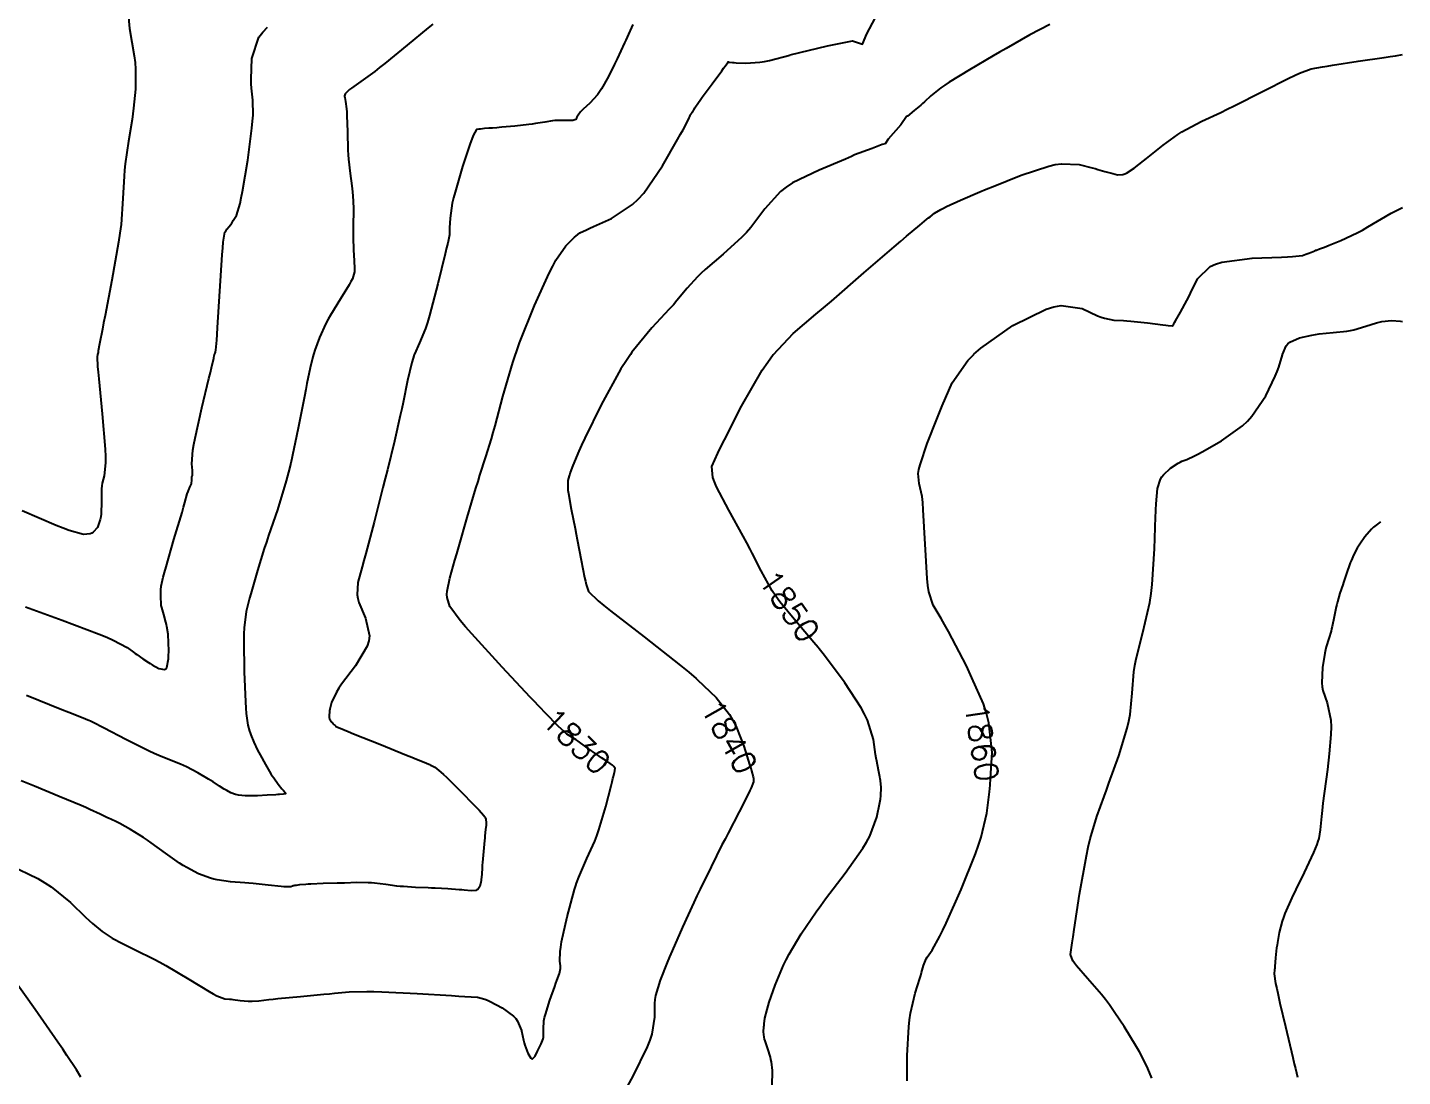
# Model space of a CAD drawing. Header units: metres. Extents: x 837477 to 838477, y 1189014 to 1191014.
# Drawn here: x 838249.4 to 838476.5, y 1189880.8 to 1190054 of the extents above; entities that cross this region are included whole.
import ezdxf

# ---------------------------------------------------------------- set-up
doc = ezdxf.new("R2010")
doc.units = ezdxf.units.M
doc.header["$LTSCALE"] = 0.3
doc.layers.add('COTAS 10', color=1, linetype='Continuous')
doc.styles.get("Standard").update_dxf_attribs({"font": 'simplex.shx'})

msp = doc.modelspace()

# ---------------------------------------------------------------- linework, layer by layer
at = {"layer": 'COTAS 10'}
for points, elevation in [([(838265.829, 1190058.137), (838266.189, 1190053.784), (838267.005, 1190049.288), (838267.138, 1190048.176), (838267.23, 1190047.12), (838267.226, 1190043.784), (838266.884, 1190040.664), (838266.762, 1190039.744), (838266.629, 1190038.801), (838266.051, 1190035.193), (838265.514, 1190031.452), (838265.406, 1190030.424), (838265.315, 1190029.4), (838265.137, 1190025.731), (838264.819, 1190021.448), (838264.641, 1190020.037), (838264.424, 1190018.527), (838263.316, 1190012.262), (838262.173, 1190006.446), (838261.934, 1190005.22), (838261.729, 1190004.161), (838261.271, 1190001.724), (838261.065, 1190000.578), (838261.02, 1190000.334), (838260.979, 1190000.12), (838260.954, 1190000), (838260.873, 1189999.611), (838260.953, 1189997.983), (838261.029, 1189997.065), (838261.129, 1189995.944), (838261.686, 1189990.208), (838262.173, 1189984.341), (838262.229, 1189983.138), (838262.25, 1189982.117), (838262.042, 1189979.952), (838261.709, 1189978.711), (838261.651, 1189978.274), (838261.609, 1189977.795), (838261.583, 1189975.727), (838261.529, 1189973.649), (838261.469, 1189973.164), (838261.39, 1189972.718), (838260.941, 1189971.433), (838260.23, 1189970.625), (838259.985, 1189970.479), (838259.719, 1189970.367), (838258.588, 1189970.245), (838256.268, 1189970.904), (838255.254, 1189971.285), (838254.078, 1189971.752), (838248.485, 1189974.157)], 1790), ([(838246.477, 1189915.665), (838251.097, 1189913.423), (838252.216, 1189912.761), (838253.266, 1189912.08), (838256.477, 1189909.469), (838258.956, 1189907.075), (838259.544, 1189906.531), (838260.089, 1189906.039), (838261.698, 1189904.69), (838263.343, 1189903.615), (838263.909, 1189903.295), (838264.524, 1189902.966), (838267.146, 1189901.698), (838270.292, 1189900.138), (838271.237, 1189899.625), (838272.214, 1189899.076), (838276.012, 1189896.801), (838279.361, 1189894.783), (838280.055, 1189894.396), (838280.649, 1189894.085), (838281.952, 1189893.582), (838282.737, 1189893.531), (838283.004, 1189893.504), (838283.293, 1189893.472), (838284.514, 1189893.308), (838285.809, 1189893.18), (838286.145, 1189893.169), (838286.47, 1189893.169), (838287.563, 1189893.262), (838289.242, 1189893.471), (838289.937, 1189893.546), (838290.732, 1189893.627), (838294.437, 1189893.981), (838298.327, 1189894.34), (838299.238, 1189894.424), (838300.078, 1189894.502), (838302.516, 1189894.73), (838305.437, 1189894.8), (838306.582, 1189894.779), (838307.873, 1189894.739), (838313.749, 1189894.449), (838319.431, 1189894.106), (838320.599, 1189894.034), (838321.592, 1189893.972), (838323.714, 1189893.83), (838324.936, 1189893.514), (838325.36, 1189893.342), (838325.823, 1189893.133), (838327.805, 1189892.076), (838329.646, 1189890.71), (838330.02, 1189890.307), (838330.333, 1189889.894), (838330.967, 1189888.328), (838330.973, 1189888.313), (838331.285, 1189886.739), (838331.392, 1189886.331), (838331.508, 1189885.934), (838332, 1189884.599), (838332.521, 1189883.758), (838332.655, 1189883.673), (838332.784, 1189883.651), (838333.213, 1189884.107), (838333.613, 1189884.953), (838333.724, 1189885.177), (838333.836, 1189885.398), (838334.239, 1189886.16), (838334.54, 1189886.973), (838334.587, 1189887.226), (838334.617, 1189887.49), (838334.595, 1189888.546), (838334.682, 1189889.973), (838334.781, 1189890.472), (838334.912, 1189891.015), (838335.659, 1189893.353), (838336.483, 1189895.633), (838336.663, 1189896.14), (838336.822, 1189896.594), (838337.223, 1189897.784), (838337.394, 1189898.608), (838337.408, 1189898.83), (838337.407, 1189899.049), (838337.285, 1189899.82), (838337.341, 1189901.398), (838337.452, 1189902.126), (838337.605, 1189902.981), (838338.504, 1189907.12), (838339.715, 1189911.613), (838339.937, 1189912.297), (838340.064, 1189912.691), (838340.419, 1189913.697), (838341.75, 1189916.729), (838343.064, 1189919.608), (838343.408, 1189920.518), (838343.743, 1189921.476), (838344.881, 1189925.342), (838345.765, 1189928.754), (838345.939, 1189929.426), (838346.083, 1189929.98), (838346.171, 1189930.313), (838346.35, 1189930.995), (838346.402, 1189931.243), (838346.411, 1189931.312), (838346.418, 1189931.383), (838346.422, 1189931.641), (838346.236, 1189931.961), (838346.123, 1189932.071), (838345.984, 1189932.189), (838345.26, 1189932.689), (838344.187, 1189933.392), (838343.828, 1189933.637), (838343.442, 1189933.904), (838341.826, 1189935.053), (838340.308, 1189936.129), (838339.984, 1189936.35), (838339.702, 1189936.538), (838339.033, 1189936.94), (838338.487, 1189937.305), (838338.283, 1189937.47), (838338.057, 1189937.663), (838337.047, 1189938.588), (838334.921, 1189940.758), (838333.991, 1189941.736), (838332.913, 1189942.876), (838332.411, 1189943.414), (838327.784, 1189948.354), (838322.745, 1189953.868), (838321.723, 1189955.031), (838320.864, 1189956.036), (838319.11, 1189958.354), (838318.686, 1189959.857), (838318.665, 1189960.349), (838318.686, 1189960.874), (838319.11, 1189963.043), (838319.98, 1189966.027), (838320.282, 1189967.065), (838320.61, 1189968.195), (838322.016, 1189973.043), (838323.446, 1189977.894), (838323.789, 1189979.026), (838324.11, 1189980.066), (838325.076, 1189983.06), (838326.005, 1189986.051), (838326.302, 1189987.089), (838326.616, 1189988.219), (838327.892, 1189993.06), (838329.537, 1189998.667), (838329.988, 1190000), (838330.083, 1190000.28), (838330.669, 1190001.92), (838333.111, 1190008.061), (838335.545, 1190013.411), (838336.125, 1190014.552), (838336.665, 1190015.545), (838338.278, 1190017.902), (838339.459, 1190019.078), (838339.727, 1190019.327), (838339.969, 1190019.543), (838340.629, 1190020.045), (838341.729, 1190020.585), (838342.249, 1190020.824), (838342.861, 1190021.103), (838345.849, 1190022.435), (838349.33, 1190024.737), (838350.253, 1190025.627), (838351.159, 1190026.627), (838354.284, 1190031.152), (838356.756, 1190035.48), (838357.251, 1190036.356), (838357.662, 1190037.091), (838358.462, 1190038.582), (838358.681, 1190039.067), (838358.727, 1190039.168), (838358.765, 1190039.255), (838358.85, 1190039.452), (838358.901, 1190039.56), (838358.918, 1190039.59), (838358.936, 1190039.622), (838359.013, 1190039.74), (838359.086, 1190039.845), (838359.116, 1190039.89), (838359.152, 1190039.947), (838359.182, 1190039.99), (838359.192, 1190040.003), (838359.203, 1190040.015), (838359.252, 1190040.063), (838359.34, 1190040.192), (838359.376, 1190040.255), (838359.418, 1190040.331), (838359.612, 1190040.704), (838360.186, 1190041.589), (838360.467, 1190041.986), (838360.801, 1190042.45), (838362.45, 1190044.676), (838364.06, 1190046.835), (838364.37, 1190047.257), (838364.62, 1190047.602), (838365.036, 1190048.212), (838365.096, 1190048.289), (838365.123, 1190048.297), (838365.154, 1190048.3), (838365.305, 1190048.266), (838365.835, 1190048.196), (838366.106, 1190048.177), (838366.431, 1190048.158), (838368.051, 1190048.091), (838370.359, 1190048.255), (838371.117, 1190048.383), (838371.927, 1190048.545), (838375.284, 1190049.427), (838375.33, 1190049.441), (838381.515, 1190050.965), (838385.667, 1190051.796), (838387.328, 1190051.242), (838388.02, 1190052.904), (838389.404, 1190055.535)], 1830), ([(838349.392, 1190054.474), (838348.415, 1190052.378), (838348.188, 1190051.886), (838347.98, 1190051.433), (838347.386, 1190050.115), (838346.786, 1190048.815), (838346.574, 1190048.373), (838346.342, 1190047.896), (838345.337, 1190045.874), (838344.172, 1190043.832), (838343.838, 1190043.342), (838343.501, 1190042.883), (838342.241, 1190041.498), (838341.16, 1190040.478), (838340.935, 1190040.25), (838340.741, 1190040.045), (838340.308, 1190039.501), (838340.116, 1190039.153), (838340.074, 1190039.071), (838340.038, 1190038.996), (838339.949, 1190038.779), (838339.64, 1190038.651), (838339.466, 1190038.632), (838339.253, 1190038.62), (838338.163, 1190038.638), (838336.832, 1190038.636), (838336.468, 1190038.612), (838336.105, 1190038.578), (838334.808, 1190038.37), (838333.264, 1190038.101), (838332.746, 1190038.028), (838332.188, 1190037.955), (838329.845, 1190037.7), (838327.704, 1190037.498), (838327.274, 1190037.46), (838326.914, 1190037.428), (838326.203, 1190037.378), (838325.848, 1190037.361), (838325.712, 1190037.352), (838325.561, 1190037.34), (838324.881, 1190037.278), (838324.195, 1190037.206), (838324.04, 1190037.188), (838323.9, 1190037.171), (838323.519, 1190037.117), (838322.994, 1190036.148), (838322.764, 1190035.555), (838322.497, 1190034.821), (838321.223, 1190030.998), (838319.987, 1190026.805), (838319.743, 1190025.839), (838319.542, 1190024.956), (838319.173, 1190022.471), (838319.103, 1190020.876), (838319.09, 1190020.555), (838319.081, 1190020.286), (838319.072, 1190019.75), (838318.785, 1190018.387), (838318.601, 1190017.598), (838318.371, 1190016.629), (838317.163, 1190011.64), (838315.779, 1190006.4), (838315.439, 1190005.273), (838315.118, 1190004.286), (838314.113, 1190001.89), (838313.275, 1190000.034), (838313.264, 1190000), (838313.059, 1189999.388), (838312.85, 1189998.684), (838312.154, 1189995.662), (838311.424, 1189992.061), (838311.194, 1189990.992), (838310.951, 1189989.893), (838309.974, 1189985.662), (838308.816, 1189980.916), (838308.46, 1189979.491), (838308.089, 1189978.019), (838306.617, 1189972.304), (838305.249, 1189967.104), (838304.942, 1189965.957), (838304.667, 1189964.936), (838303.935, 1189962.304), (838303.805, 1189960.309), (838303.91, 1189959.688), (838304.075, 1189959.039), (838305.181, 1189956.45), (838305.846, 1189953.547), (838305.733, 1189952.7), (838305.492, 1189951.834), (838303.55, 1189948.551), (838301.251, 1189945.554), (838300.784, 1189944.868), (838300.391, 1189944.245), (838299.586, 1189942.516), (838299.327, 1189941.39), (838299.279, 1189941.147), (838299.241, 1189940.934), (838299.187, 1189940.414), (838299.199, 1189940.143), (838299.202, 1189940.087), (838299.206, 1189940.039), (838299.219, 1189939.934), (838299.235, 1189939.879), (838299.247, 1189939.845), (838299.273, 1189939.78), (838299.307, 1189939.707), (838299.318, 1189939.685), (838299.33, 1189939.663), (838299.378, 1189939.576), (838299.428, 1189939.493), (838299.441, 1189939.473), (838299.454, 1189939.454), (838299.495, 1189939.398), (838299.54, 1189939.345), (838299.555, 1189939.329), (838299.571, 1189939.313), (838299.635, 1189939.248), (838299.702, 1189939.179), (838299.719, 1189939.16), (838299.735, 1189939.14), (838299.79, 1189939.068), (838299.832, 1189939.009), (838299.84, 1189938.997), (838299.847, 1189938.987), (838299.862, 1189938.969), (838300.033, 1189938.813), (838300.177, 1189938.694), (838300.222, 1189938.661), (838300.269, 1189938.627), (838300.458, 1189938.503), (838301.669, 1189937.984), (838302.361, 1189937.701), (838303.208, 1189937.357), (838307.553, 1189935.614), (838311.977, 1189933.84), (838312.873, 1189933.477), (838313.627, 1189933.171), (838315.164, 1189932.528), (838315.763, 1189932.248), (838315.926, 1189932.17), (838316.088, 1189932.092), (838316.661, 1189931.81), (838317.653, 1189931.035), (838318.079, 1189930.647), (838318.571, 1189930.184), (838320.894, 1189927.883), (838323.155, 1189925.578), (838323.607, 1189925.112), (838323.984, 1189924.72), (838324.719, 1189923.925), (838324.92, 1189923.646), (838324.96, 1189923.58), (838324.994, 1189923.518), (838325.06, 1189923.332), (838325.083, 1189923.166), (838325.09, 1189923.117), (838325.098, 1189923.066), (838325.126, 1189922.869), (838325.131, 1189922.543), (838325.123, 1189922.41), (838325.112, 1189922.259), (838325.041, 1189921.559), (838324.929, 1189920.498), (838324.893, 1189920.119), (838324.853, 1189919.703), (838324.689, 1189917.893), (838324.535, 1189916.067), (838324.501, 1189915.642), (838324.472, 1189915.251), (838324.399, 1189914.127), (838324.324, 1189913.279), (838324.293, 1189913.061), (838324.258, 1189912.851), (838324.095, 1189912.152), (838323.758, 1189911.647), (838323.614, 1189911.558), (838323.448, 1189911.491), (838322.662, 1189911.433), (838321.504, 1189911.529), (838321.102, 1189911.56), (838320.666, 1189911.592), (838318.797, 1189911.722), (838316.706, 1189911.849), (838316.13, 1189911.879), (838315.554, 1189911.907), (838313.484, 1189911.99), (838311.47, 1189912.105), (838310.93, 1189912.152), (838310.397, 1189912.207), (838308.537, 1189912.461), (838306.701, 1189912.689), (838306.183, 1189912.728), (838305.662, 1189912.755), (838303.745, 1189912.765), (838301.718, 1189912.703), (838301.126, 1189912.686), (838300.522, 1189912.668), (838298.233, 1189912.602), (838296.186, 1189912.528), (838295.735, 1189912.506), (838295.334, 1189912.482), (838294.303, 1189912.39), (838293.729, 1189912.31), (838293.617, 1189912.294), (838293.525, 1189912.281), (838293.359, 1189912.257), (838293.263, 1189912.228), (838293.214, 1189912.212), (838293.156, 1189912.193), (838292.866, 1189912.095), (838292.08, 1189912.057), (838291.708, 1189912.076), (838291.27, 1189912.108), (838289.134, 1189912.329), (838286.618, 1189912.605), (838285.941, 1189912.671), (838285.272, 1189912.734), (838282.926, 1189912.924), (838280.721, 1189913.219), (838280.141, 1189913.348), (838279.574, 1189913.496), (838277.637, 1189914.203), (838275.672, 1189915.239), (838275.088, 1189915.596), (838274.487, 1189915.984), (838272.17, 1189917.637), (838269.804, 1189919.36), (838269.173, 1189919.792), (838268.551, 1189920.204), (838266.389, 1189921.531), (838264.632, 1189922.517), (838264.266, 1189922.715), (838263.952, 1189922.88), (838263.25, 1189923.206), (838262.745, 1189923.408), (838262.555, 1189923.495), (838262.342, 1189923.596), (838261.394, 1189924.073), (838259.688, 1189924.866), (838258.998, 1189925.166), (838258.215, 1189925.501), (838254.6, 1189926.998), (838250.493, 1189928.672), (838249.4, 1189929.117), (838248.325, 1189929.555)], 1820), ([(838249.046, 1189958.322), (838255.09, 1189956.11), (838261.194, 1189953.794), (838262.452, 1189953.279), (838263.524, 1189952.82), (838265.835, 1189951.619), (838266.891, 1189950.819), (838267.171, 1189950.612), (838267.446, 1189950.412), (838268.396, 1189949.74), (838269.363, 1189949.107), (838269.648, 1189948.931), (838269.941, 1189948.754), (838271.065, 1189948.111), (838272.023, 1189947.964), (838272.211, 1189948.1), (838272.367, 1189948.313), (838272.654, 1189949.719), (838272.685, 1189951.502), (838272.68, 1189951.952), (838272.668, 1189952.384), (838272.576, 1189953.788), (838272.387, 1189955.065), (838272.314, 1189955.416), (838272.233, 1189955.767), (838271.867, 1189957.028), (838271.533, 1189958.225), (838271.472, 1189958.536), (838271.425, 1189958.837), (838271.367, 1189959.85), (838271.397, 1189960.72), (838271.406, 1189960.932), (838271.414, 1189961.13), (838271.445, 1189961.74), (838271.789, 1189963.236), (838271.995, 1189963.992), (838272.249, 1189964.897), (838273.565, 1189969.403), (838274.893, 1189973.891), (838275.155, 1189974.784), (838275.371, 1189975.526), (838275.768, 1189976.944), (838275.895, 1189977.377), (838275.94, 1189977.497), (838275.99, 1189977.618), (838276.209, 1189978.059), (838276.405, 1189978.502), (838276.442, 1189978.624), (838276.47, 1189978.747), (838276.508, 1189979.19), (838276.513, 1189979.582), (838276.521, 1189979.673), (838276.531, 1189979.756), (838276.595, 1189979.991), (838276.634, 1189980.401), (838276.63, 1189980.595), (838276.62, 1189980.823), (838276.527, 1189981.936), (838276.698, 1189984.168), (838276.854, 1189985.102), (838277.056, 1189986.173), (838278.178, 1189991.182), (838279.345, 1189996.028), (838279.577, 1189996.996), (838279.769, 1189997.801), (838280.13, 1189999.36), (838280.224, 1189999.795), (838280.248, 1189999.892), (838280.271, 1189999.979), (838280.278, 1190000), (838280.343, 1190000.208), (838280.406, 1190000.386), (838280.422, 1190000.44), (838280.439, 1190000.497), (838280.494, 1190000.719), (838280.624, 1190002.354), (838280.688, 1190003.301), (838280.763, 1190004.463), (838281.135, 1190010.446), (838281.531, 1190016.429), (838281.622, 1190017.592), (838281.705, 1190018.54), (838281.938, 1190020.18), (838282.161, 1190020.47), (838282.238, 1190020.567), (838282.321, 1190020.671), (838282.678, 1190021.108), (838283.104, 1190021.685), (838283.231, 1190021.877), (838283.362, 1190022.084), (838283.87, 1190022.948), (838284.484, 1190024.931), (838284.682, 1190025.843), (838284.892, 1190026.913), (838285.754, 1190032.085), (838286.451, 1190037.369), (838286.558, 1190038.509), (838286.627, 1190039.509), (838286.564, 1190041.952), (838286.356, 1190043.94), (838286.334, 1190044.653), (838286.327, 1190045.436), (838286.43, 1190048.851), (838287.572, 1190052.374), (838288.221, 1190053.225), (838289.014, 1190054.023)], 1800), ([(838316.298, 1190054.513), (838315.577, 1190053.932), (838312.1, 1190051.073), (838308.391, 1190048.044), (838307.522, 1190047.357), (838306.723, 1190046.735), (838304.41, 1190045.037), (838302.881, 1190043.959), (838302.576, 1190043.729), (838302.323, 1190043.528), (838301.837, 1190043.048), (838301.754, 1190042.674), (838301.756, 1190042.54), (838301.768, 1190042.392), (838301.9, 1190041.747), (838302.069, 1190040.532), (838302.104, 1190040.025), (838302.135, 1190039.444), (838302.204, 1190036.728), (838302.298, 1190033.725), (838302.343, 1190032.964), (838302.397, 1190032.233), (838302.664, 1190029.843), (838302.937, 1190027.817), (838302.996, 1190027.315), (838303.047, 1190026.838), (838303.17, 1190025.329), (838303.217, 1190023.972), (838303.22, 1190023.592), (838303.219, 1190023.209), (838303.181, 1190021.808), (838303.15, 1190020.253), (838303.154, 1190019.773), (838303.163, 1190019.272), (838303.242, 1190017.283), (838303.333, 1190015.426), (838303.35, 1190015.008), (838303.365, 1190014.631), (838303.387, 1190013.614), (838303.03, 1190012.475), (838302.805, 1190012.021), (838302.526, 1190011.506), (838301.06, 1190009.144), (838299.421, 1190006.496), (838299.033, 1190005.802), (838298.672, 1190005.124), (838297.606, 1190002.813), (838296.828, 1190000.703), (838296.65, 1190000.151), (838296.604, 1190000), (838296.487, 1189999.614), (838296.033, 1189997.792), (838295.523, 1189995.207), (838295.326, 1189994.189), (838295.105, 1189993.039), (838294.102, 1189987.792), (838292.865, 1189982.015), (838292.495, 1189980.53), (838292.114, 1189979.096), (838290.639, 1189974.329), (838289.194, 1189970.094), (838288.832, 1189968.994), (838288.486, 1189967.925), (838287.372, 1189964.329), (838286.47, 1189961.228), (838286.257, 1189960.472), (838286.061, 1189959.76), (838285.486, 1189957.557), (838285.151, 1189954.86), (838285.106, 1189953.836), (838285.081, 1189952.691), (838285.165, 1189947.557), (838285.388, 1189942.612), (838285.451, 1189941.588), (838285.515, 1189940.712), (838285.749, 1189938.793), (838286.047, 1189937.788), (838286.15, 1189937.489), (838286.262, 1189937.18), (838286.741, 1189935.989), (838287.362, 1189934.658), (838287.563, 1189934.261), (838287.777, 1189933.851), (838288.657, 1189932.267), (838289.57, 1189930.754), (838289.805, 1189930.39), (838290.033, 1189930.048), (838290.793, 1189929.012), (838291.403, 1189928.264), (838291.537, 1189928.104), (838291.655, 1189927.966), (838291.953, 1189927.638), (838292.026, 1189927.48), (838292.003, 1189927.448), (838291.961, 1189927.421), (838291.65, 1189927.367), (838290.973, 1189927.327), (838290.7, 1189927.31), (838290.389, 1189927.29), (838288.956, 1189927.194), (838287.378, 1189927.113), (838286.975, 1189927.102), (838286.588, 1189927.096), (838285.314, 1189927.115), (838284.238, 1189927.219), (838283.976, 1189927.267), (838283.73, 1189927.322), (838282.968, 1189927.59), (838282.278, 1189927.958), (838282.076, 1189928.076), (838281.869, 1189928.202), (838281.083, 1189928.717), (838280.037, 1189929.392), (838279.666, 1189929.618), (838279.26, 1189929.862), (838277.501, 1189930.887), (838275.616, 1189931.89), (838275.131, 1189932.121), (838274.662, 1189932.331), (838273.098, 1189932.92), (838271.063, 1189933.734), (838270.296, 1189934.086), (838269.441, 1189934.492), (838265.617, 1189936.417), (838262.043, 1189938.267), (838261.345, 1189938.627), (838260.773, 1189938.92), (838259.763, 1189939.428), (838259.523, 1189939.526), (838259.345, 1189939.598), (838258.941, 1189939.763), (838257.166, 1189940.473), (838256.208, 1189940.855), (838255.049, 1189941.317), (838249.179, 1189943.656)], 1810), ([(838418.269, 1190054.496), (838414.972, 1190052.744), (838411.043, 1190050.531), (838409.958, 1190049.911), (838408.875, 1190049.289), (838404.972, 1190047.013), (838401.627, 1190044.958), (838400.896, 1190044.474), (838400.248, 1190044.027), (838398.61, 1190042.718), (838397.527, 1190041.692), (838397.229, 1190041.424), (838396.932, 1190041.162), (838395.865, 1190040.271), (838394.719, 1190039.362), (838394.592, 1190039.262), (838393.634, 1190037.923), (838391.556, 1190035.512), (838391.058, 1190034.764), (838390.559, 1190034.681), (838388.898, 1190034.016), (838385.988, 1190032.936), (838385.491, 1190032.686), (838384.522, 1190032.233), (838380.17, 1190030.445), (838375.736, 1190028.299), (838374.715, 1190027.619), (838373.784, 1190026.903), (838371.17, 1190024.006), (838368.881, 1190020.952), (838368.155, 1190020.136), (838367.389, 1190019.333), (838364.29, 1190016.538), (838361.335, 1190014.025), (838360.659, 1190013.399), (838360.046, 1190012.804), (838358.347, 1190010.907), (838356.661, 1190008.87), (838356.056, 1190008.187), (838355.39, 1190007.453), (838352.488, 1190004.369), (838349.203, 1190000.34), (838348.971, 1190000), (838348.298, 1189999.011), (838347.393, 1189997.588), (838344.141, 1189991.674), (838341.445, 1189986.173), (838340.892, 1189985.011), (838340.424, 1189984.005), (838339.429, 1189981.674), (838339.034, 1189980.496), (838338.943, 1189980.218), (838338.86, 1189979.959), (838338.625, 1189979.196), (838338.602, 1189978.08), (838338.652, 1189977.599), (838338.726, 1189977.043), (838339.196, 1189974.414), (838339.828, 1189971.233), (838340.003, 1189970.329), (838340.179, 1189969.416), (838340.817, 1189966.035), (838341.396, 1189963.138), (838341.535, 1189962.53), (838341.664, 1189962.006), (838342.052, 1189960.817), (838343.66, 1189959.28), (838344.557, 1189958.538), (838345.651, 1189957.657), (838351.235, 1189953.333), (838357.235, 1189948.623), (838358.591, 1189947.5), (838359.814, 1189946.455), (838360.026, 1189946.257), (838363.127, 1189943.333), (838365.321, 1189940.514), (838365.839, 1189939.66), (838366.317, 1189938.774), (838366.475, 1189938.383), (838367.719, 1189935.306), (838368.654, 1189932.296), (838368.837, 1189931.698), (838368.988, 1189931.203), (838369.259, 1189930.262), (838369.302, 1189929.968), (838369.308, 1189929.88), (838369.312, 1189929.789), (838369.311, 1189929.681), (838369.306, 1189929.436), (838368.928, 1189928.449), (838368.697, 1189927.959), (838368.412, 1189927.374), (838366.926, 1189924.48), (838365.095, 1189920.952), (838364.591, 1189919.969), (838364.089, 1189918.982), (838362.288, 1189915.395), (838360.475, 1189911.667), (838359.965, 1189910.592), (838359.453, 1189909.499), (838357.574, 1189905.395), (838355.852, 1189901.486), (838355.438, 1189900.515), (838355.051, 1189899.592), (838353.881, 1189896.664), (838353.13, 1189894.142), (838353.007, 1189893.475), (838352.921, 1189892.822), (838352.919, 1189890.579), (838352.519, 1189887.771), (838352.182, 1189886.763), (838351.747, 1189885.654), (838349.36, 1189880.813), (838346.735, 1189876.009)], 1840), ([(838372.38, 1189879.163), (838372.416, 1189881.75), (838372.262, 1189883.158), (838372.187, 1189883.547), (838372.096, 1189883.936), (838371.651, 1189885.338), (838371.22, 1189886.619), (838371.138, 1189886.932), (838371.074, 1189887.227), (838370.977, 1189888.141), (838371.017, 1189888.973), (838371.038, 1189889.217), (838371.063, 1189889.466), (838371.191, 1189890.413), (838371.542, 1189891.842), (838371.709, 1189892.396), (838371.906, 1189893.018), (838372.869, 1189895.834), (838374.235, 1189899.122), (838374.686, 1189900.041), (838375.169, 1189900.964), (838377.175, 1189904.329), (838379.637, 1189907.925), (838380.407, 1189908.994), (838381.215, 1189910.094), (838384.452, 1189914.329), (838387.376, 1189918.445), (838387.987, 1189919.47), (838388.511, 1189920.445), (838389.688, 1189923.552), (838390.168, 1189926.004), (838390.254, 1189926.566), (838390.318, 1189927.077), (838390.38, 1189928.503), (838390.269, 1189929.607), (838390.225, 1189929.916), (838390.175, 1189930.225), (838389.944, 1189931.353), (838389.652, 1189932.818), (838389.562, 1189933.34), (838389.469, 1189933.913), (838389.102, 1189936.401), (838388.129, 1189939.575), (838387.653, 1189940.58), (838387.088, 1189941.639), (838384.398, 1189945.771), (838384.302, 1189945.918), (838381.024, 1189950.271), (838380.149, 1189951.377), (838379.974, 1189951.594), (838379.287, 1189952.439), (838376.293, 1189955.918), (838373.647, 1189959.143), (838373.006, 1189960.046), (838372.404, 1189960.953), (838370.559, 1189964.266), (838369.102, 1189967.175), (838368.772, 1189967.832), (838368.206, 1189968.899), (838367.61, 1189970.001), (838365.201, 1189974.266), (838363.186, 1189978.103), (838362.837, 1189978.935), (838362.58, 1189979.666), (838362.409, 1189981.474), (838363.42, 1189983.709), (838363.908, 1189984.711), (838364.487, 1189985.878), (838367.33, 1189991.474), (838370.726, 1189997.371), (838371.654, 1189998.728), (838372.575, 1189999.966), (838372.607, 1190000), (838375.857, 1190003.439), (838379.623, 1190006.612), (838380.851, 1190007.659), (838382.158, 1190008.78), (838387.546, 1190013.439), (838392.555, 1190017.779), (838393.624, 1190018.699), (838394.555, 1190019.496), (838396.767, 1190021.357), (838397.942, 1190022.304), (838398.219, 1190022.526), (838398.474, 1190022.73), (838399.222, 1190023.321), (838400.25, 1190023.941), (838400.682, 1190024.163), (838401.179, 1190024.408), (838403.508, 1190025.473), (838406.713, 1190026.841), (838407.762, 1190027.276), (838408.881, 1190027.736), (838413.508, 1190029.6), (838418.073, 1190031.102), (838419.154, 1190031.333), (838420.155, 1190031.485), (838423.107, 1190031.363), (838425.239, 1190030.796), (838425.723, 1190030.666), (838426.16, 1190030.547), (838427.356, 1190030.215), (838428.222, 1190029.973), (838428.452, 1190029.911), (838428.678, 1190029.852), (838429.458, 1190029.653), (838430.332, 1190029.71), (838430.617, 1190029.811), (838430.921, 1190029.949), (838432.174, 1190030.755), (838433.746, 1190031.971), (838434.25, 1190032.367), (838434.784, 1190032.789), (838436.965, 1190034.53), (838439.393, 1190036.298), (838440.084, 1190036.737), (838440.782, 1190037.155), (838443.37, 1190038.484), (838446.51, 1190039.963), (838447.556, 1190040.476), (838448.678, 1190041.033), (838453.37, 1190043.42), (838457.762, 1190045.619), (838458.696, 1190046.059), (838459.506, 1190046.426), (838461.413, 1190047.14), (838463.274, 1190047.476), (838464.057, 1190047.604), (838464.955, 1190047.748), (838469.163, 1190048.394), (838473.5, 1190049.044), (838474.479, 1190049.19), (838475.362, 1190049.322), (838476.514, 1190049.491)], 1850), ([(838394.672, 1189880.019), (838394.712, 1189884.227), (838394.935, 1189888.961), (838395.059, 1189890.109), (838395.209, 1189891.186), (838395.979, 1189894.489), (838396.77, 1189896.919), (838396.935, 1189897.446), (838397.076, 1189897.91), (838397.389, 1189899.059), (838397.702, 1189899.899), (838397.843, 1189900.168), (838398.007, 1189900.453), (838398.796, 1189901.612), (838400.108, 1189903.914), (838400.602, 1189904.919), (838401.152, 1189906.082), (838403.612, 1189911.612), (838405.981, 1189917.544), (838406.475, 1189918.961), (838406.898, 1189920.28), (838407.842, 1189924.23), (838408.271, 1189927.779), (838408.37, 1189928.845), (838408.461, 1189929.947), (838408.718, 1189934.23), (838408.192, 1189939.182), (838407.789, 1189940.705), (838407.275, 1189942.296), (838405.389, 1189946.559), (838404.488, 1189948.592), (838401.501, 1189954.219), (838400.86, 1189955.388), (838400.301, 1189956.387), (838399.119, 1189958.322), (838398.954, 1189958.592), (838398.253, 1189960.809), (838398.101, 1189961.818), (838397.967, 1189962.997), (838397.633, 1189968.679), (838397.352, 1189974.348), (838397.251, 1189975.518), (838397.14, 1189976.516), (838396.654, 1189978.679), (838396.522, 1189980.319), (838396.633, 1189980.988), (838396.808, 1189981.749), (838397.976, 1189985.273), (838399.578, 1189989.318), (838400.028, 1189990.409), (838400.48, 1189991.487), (838402.136, 1189995.273), (838404.686, 1189998.981), (838405.692, 1190000), (838405.703, 1190000.011), (838406.855, 1190001.041), (838412.136, 1190004.77), (838417.644, 1190007.477), (838418.939, 1190007.863), (838420.134, 1190008.091), (838423.62, 1190007.602), (838426.141, 1190006.382), (838426.729, 1190006.15), (838427.268, 1190005.962), (838428.816, 1190005.665), (838430.424, 1190005.592), (838431.001, 1190005.546), (838431.636, 1190005.488), (838434.403, 1190005.186), (838436.937, 1190004.883), (838437.424, 1190004.825), (838437.818, 1190004.779), (838438.466, 1190004.705), (838438.515, 1190004.705), (838438.53, 1190004.706), (838438.74, 1190005.056), (838438.868, 1190005.276), (838439.028, 1190005.55), (838439.858, 1190006.986), (838440.911, 1190008.909), (838441.211, 1190009.491), (838441.514, 1190010.095), (838442.638, 1190012.453), (838444.721, 1190014.496), (838445.628, 1190014.901), (838446.679, 1190015.237), (838451.668, 1190015.868), (838456.548, 1190016.049), (838457.529, 1190016.1), (838458.35, 1190016.153), (838459.982, 1190016.347), (838460.568, 1190016.554), (838460.729, 1190016.613), (838460.891, 1190016.674), (838461.474, 1190016.902), (838462.035, 1190017.123), (838462.183, 1190017.18), (838462.328, 1190017.234), (838462.824, 1190017.412), (838463.654, 1190017.726), (838464.01, 1190017.866), (838464.419, 1190018.029), (838466.351, 1190018.81), (838469.013, 1190020.065), (838469.883, 1190020.526), (838470.809, 1190021.036), (838474.636, 1190023.293), (838476.514, 1190024.233)], 1860), ([(838435.093, 1189880.498), (838434.432, 1189882.066), (838433.446, 1189884.117), (838433.048, 1189884.839), (838432.595, 1189885.626), (838430.506, 1189889.025), (838428.968, 1189891.29), (838428.096, 1189892.573), (838427.44, 1189893.455), (838426.79, 1189894.293), (838424.484, 1189896.959), (838422.671, 1189899.01), (838422.332, 1189899.461), (838422.062, 1189899.861), (838421.677, 1189900.885), (838421.952, 1189902.84), (838422.1, 1189903.828), (838422.278, 1189905.009), (838423.181, 1189910.885), (838424.286, 1189917.195), (838424.592, 1189918.649), (838424.899, 1189919.975), (838426.005, 1189923.709), (838427.234, 1189927.009), (838427.618, 1189928.063), (838428.021, 1189929.178), (838429.634, 1189933.709), (838431.03, 1189938.296), (838431.296, 1189939.446), (838431.511, 1189940.544), (838431.851, 1189944.075), (838432.121, 1189947.55), (838432.292, 1189948.612), (838432.504, 1189949.718), (838433.616, 1189954.075), (838434.755, 1189959.014), (838434.985, 1189960.487), (838435.178, 1189962.006), (838435.563, 1189967.872), (838435.727, 1189973.157), (838435.767, 1189974.032), (838435.779, 1189974.309), (838435.835, 1189975.325), (838436.065, 1189977.872), (838436.544, 1189979.402), (838436.757, 1189979.777), (838437.005, 1189980.131), (838438.193, 1189981.236), (838439.463, 1189982.045), (838439.763, 1189982.212), (838440.042, 1189982.355), (838440.861, 1189982.667), (838442.154, 1189983.225), (838442.73, 1189983.523), (838443.401, 1189983.883), (838446.614, 1189985.702), (838450.065, 1189988.2), (838450.886, 1189988.989), (838451.649, 1189989.819), (838453.917, 1189993.17), (838455.489, 1189996.414), (838455.812, 1189997.178), (838456.087, 1189997.884), (838456.674, 1189999.945), (838456.697, 1190000), (838457.273, 1190001.397), (838457.556, 1190001.718), (838457.888, 1190002.004), (838459.51, 1190002.744), (838461.547, 1190003.184), (838462.141, 1190003.281), (838462.749, 1190003.367), (838465.055, 1190003.586), (838467.335, 1190003.84), (838467.926, 1190003.947), (838468.5, 1190004.07), (838470.43, 1190004.651), (838472.193, 1190005.209), (838472.662, 1190005.318), (838473.123, 1190005.408), (838474.717, 1190005.569), (838476.21, 1190005.481), (838476.514, 1190005.43)], 1870), ([(838472.9, 1189972.321), (838472.138, 1189971.793), (838471.746, 1189971.466), (838471.38, 1189971.133), (838470.281, 1189969.886), (838469.442, 1189968.657), (838469.24, 1189968.336), (838469.051, 1189968.024), (838468.48, 1189966.963), (838468.006, 1189965.897), (838467.879, 1189965.58), (838467.753, 1189965.254), (838467.313, 1189964), (838466.88, 1189962.675), (838466.759, 1189962.304), (838466.636, 1189961.931), (838466.188, 1189960.571), (838465.765, 1189959.135), (838465.658, 1189958.714), (838465.556, 1189958.284), (838465.223, 1189956.646), (838464.9, 1189955.065), (838464.804, 1189954.671), (838464.705, 1189954.295), (838464.324, 1189953.093), (838463.923, 1189951.7), (838463.812, 1189951.205), (838463.7, 1189950.661), (838463.298, 1189948.298), (838463.169, 1189945.773), (838463.231, 1189945.126), (838463.334, 1189944.503), (838464.057, 1189942.442), (838464.675, 1189939.595), (838464.712, 1189938.476), (838464.691, 1189937.215), (838464.379, 1189934.012), (838464.13, 1189931.464), (838463.371, 1189925.864), (838463.225, 1189924.697), (838463.107, 1189923.695), (838462.912, 1189921.464), (838462.679, 1189920.07), (838462.538, 1189919.597), (838462.362, 1189919.086), (838461.786, 1189917.722), (838461.448, 1189916.923), (838460.269, 1189914.433), (838459.926, 1189913.716), (838459.577, 1189912.986), (838458.258, 1189910.247), (838457.1, 1189907.656), (838456.853, 1189907.02), (838456.637, 1189906.418), (838456.122, 1189904.538), (838455.848, 1189902.888), (838455.785, 1189902.433), (838455.726, 1189901.977), (838455.558, 1189900.336), (838455.437, 1189898.934), (838455.409, 1189898.63), (838455.382, 1189898.363), (838455.304, 1189897.7), (838455.551, 1189896.112), (838455.729, 1189895.261), (838455.955, 1189894.233), (838456.274, 1189892.863), (838457.167, 1189889.033), (838458.397, 1189883.874), (838458.634, 1189882.871), (838458.826, 1189882.053), (838459.146, 1189880.632)], 1880), ([(838258.167, 1189880.636), (838257.447, 1189881.831), (838255.872, 1189884.237), (838255.186, 1189885.246), (838254.392, 1189886.405), (838250.621, 1189891.831), (838246.832, 1189897.163)], 1840)]:
    msp.add_lwpolyline(points, dxfattribs=dict(at, elevation=elevation))

# ---------------------------------------------------------------- texts
at = {"layer": 'COTAS 10', "char_height": 3.8, "attachment_point": 7}
for s, insert, rotation in [('1850', (838369.915, 1189962.689, 1850), 304.90994), ('1840', (838360.445, 1189941.62, 1840), 299.26496), ('1830', (838334.037, 1189939.242, 1830), 316.41154), ('1860', (838404.154, 1189942.069, 1860), 278.7474)]:
    msp.add_mtext(s, dxfattribs=dict(at, insert=insert, rotation=rotation))

doc.saveas('drawing.dxf')
